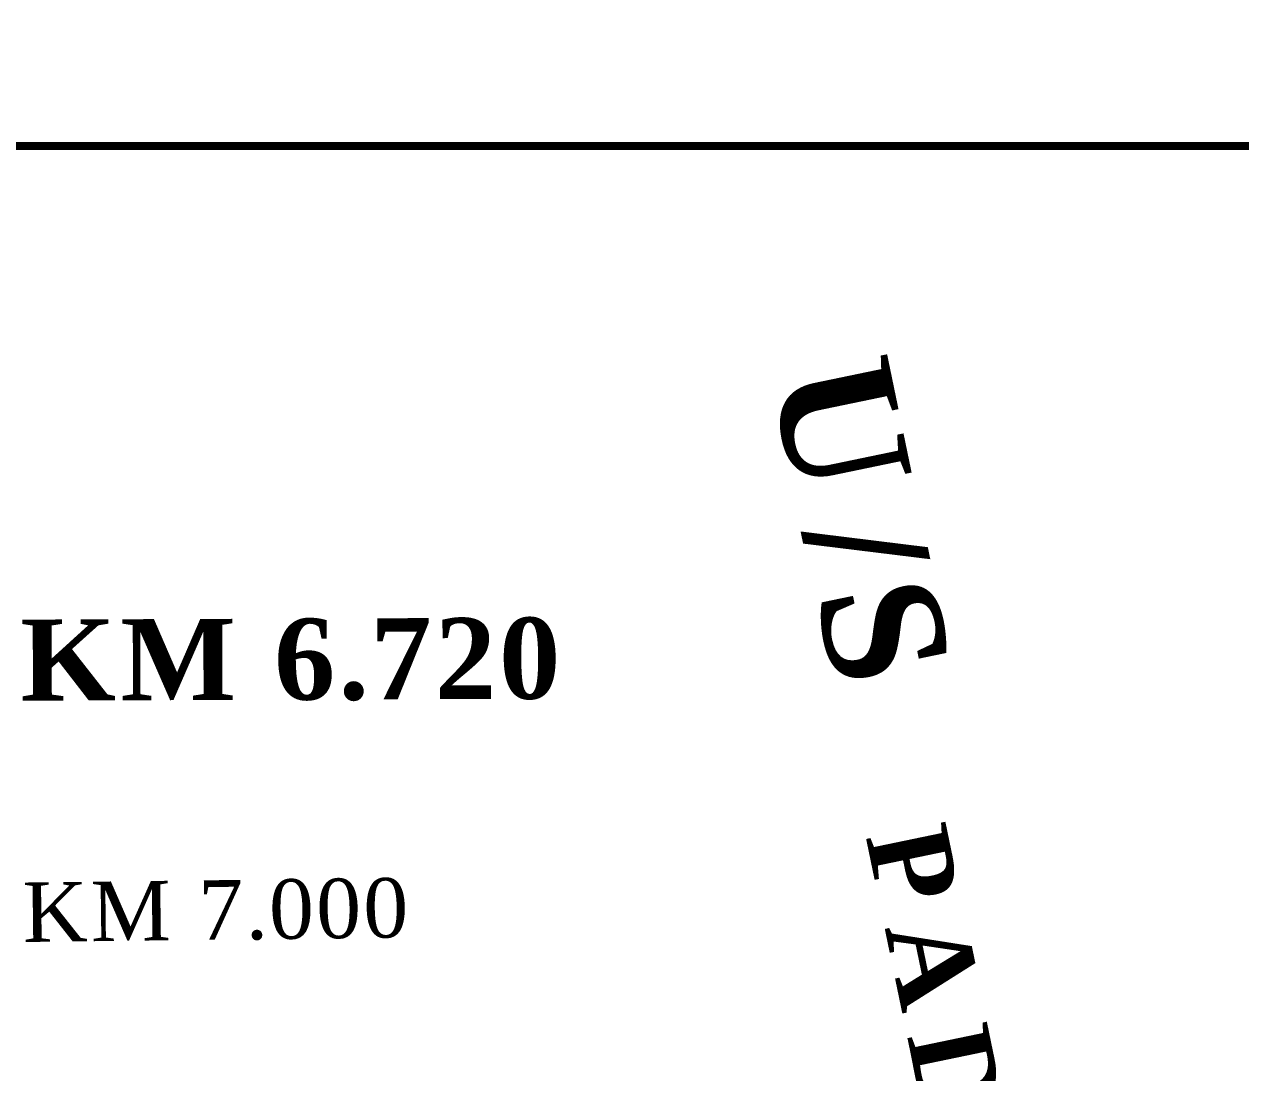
# Model space of a CAD drawing. Header units: inches. Extents: x -340059099 to 1458168, y 1119167 to 1294232938.
# Drawn here: x 457598 to 459848, y 2624749 to 2626688 of the extents above; entities that cross this region are included whole.
import ezdxf

# ---------------------------------------------------------------- set-up
doc = ezdxf.new("R2010")
doc.units = ezdxf.units.IN
doc.header["$MEASUREMENT"] = 0
doc.layers.add('Text', color=7, linetype='Continuous')
doc.styles.add('Text', font='times.ttf', dxfattribs={"height": 240})

msp = doc.modelspace()

# ---------------------------------------------------------------- linework, layer by layer
at = {"layer": 'Text', "const_width": 15}
msp.add_lwpolyline([(454607.1, 2626462.8), (472435.3, 2626462.8), (472435.3, 2614491.3), (454607.1, 2614491.3)], close=True, dxfattribs=at)
at = {"layer": 'Text', "color": 1}
msp.add_circle((469844, 2616428.5), 81808, dxfattribs=at)

# ---------------------------------------------------------------- texts
at = {"layer": 'Text', "attachment_point": 1, "style": 'Text'}
for s, insert, char_height, rotation in [('{\\fTimes New Roman|b1|i0|c0|p18;\\H2x;\\T1.25; U/S\\H0.4999x;   \\H1.364x; PADMA RIVER}', (459171.4, 2626187.4), 110, 281.7143), ('{\\fTimes New Roman|b1|i0|c0|p18;\\T1.05;KM 6.720}', (457590.7, 2625586.8), 150, 0.2168), ('{\\T1.05;KM 7.000}', (457594.5, 2625100.5), 110, 0.7014)]:
    msp.add_mtext(s, dxfattribs=dict(at, insert=insert, char_height=char_height, rotation=rotation))

doc.saveas('drawing.dxf')
